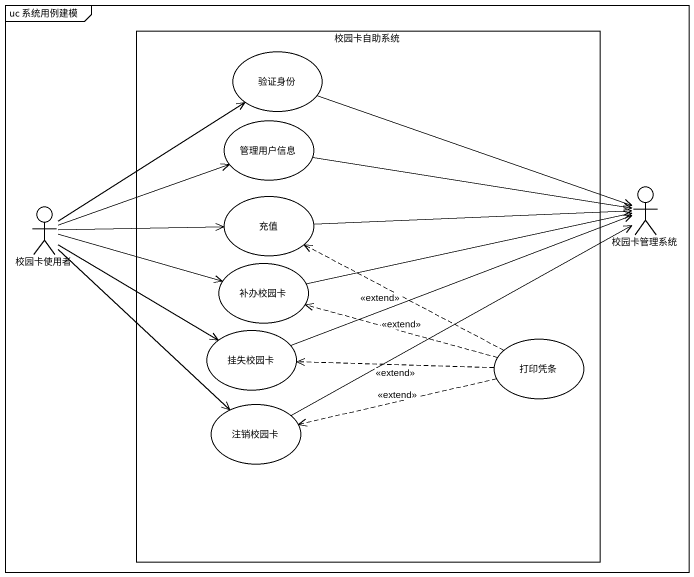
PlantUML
@startuml
mainframe uc 系统用例建模
rectangle 校园卡自助系统 {
  usecase 验证身份
  usecase 管理用户信息
  usecase 充值
  usecase 补办校园卡
  usecase 挂失校园卡
  usecase 打印凭条
  usecase 注销校园卡
}
actor 校园卡管理系统
actor 校园卡使用者
验证身份 -right-> 校园卡管理系统
管理用户信息 -right-> 校园卡管理系统
校园卡使用者 -up-> 验证身份
校园卡使用者 -right-> 管理用户信息
校园卡使用者 -right-> 充值
校园卡使用者 -right-> 补办校园卡
校园卡使用者 -right-> 挂失校园卡
校园卡使用者 --> 注销校园卡
充值 -right-> 校园卡管理系统
补办校园卡 -right-> 校园卡管理系统
挂失校园卡 -right-> 校园卡管理系统
打印凭条 .left.> 充值 : <<extend>>
打印凭条 .left.> 补办校园卡 : <<extend>>
打印凭条 .left.> 挂失校园卡 : <<extend>>
打印凭条 .left.> 注销校园卡 : <<extend>>
注销校园卡 -right-> 校园卡管理系统
@enduml
